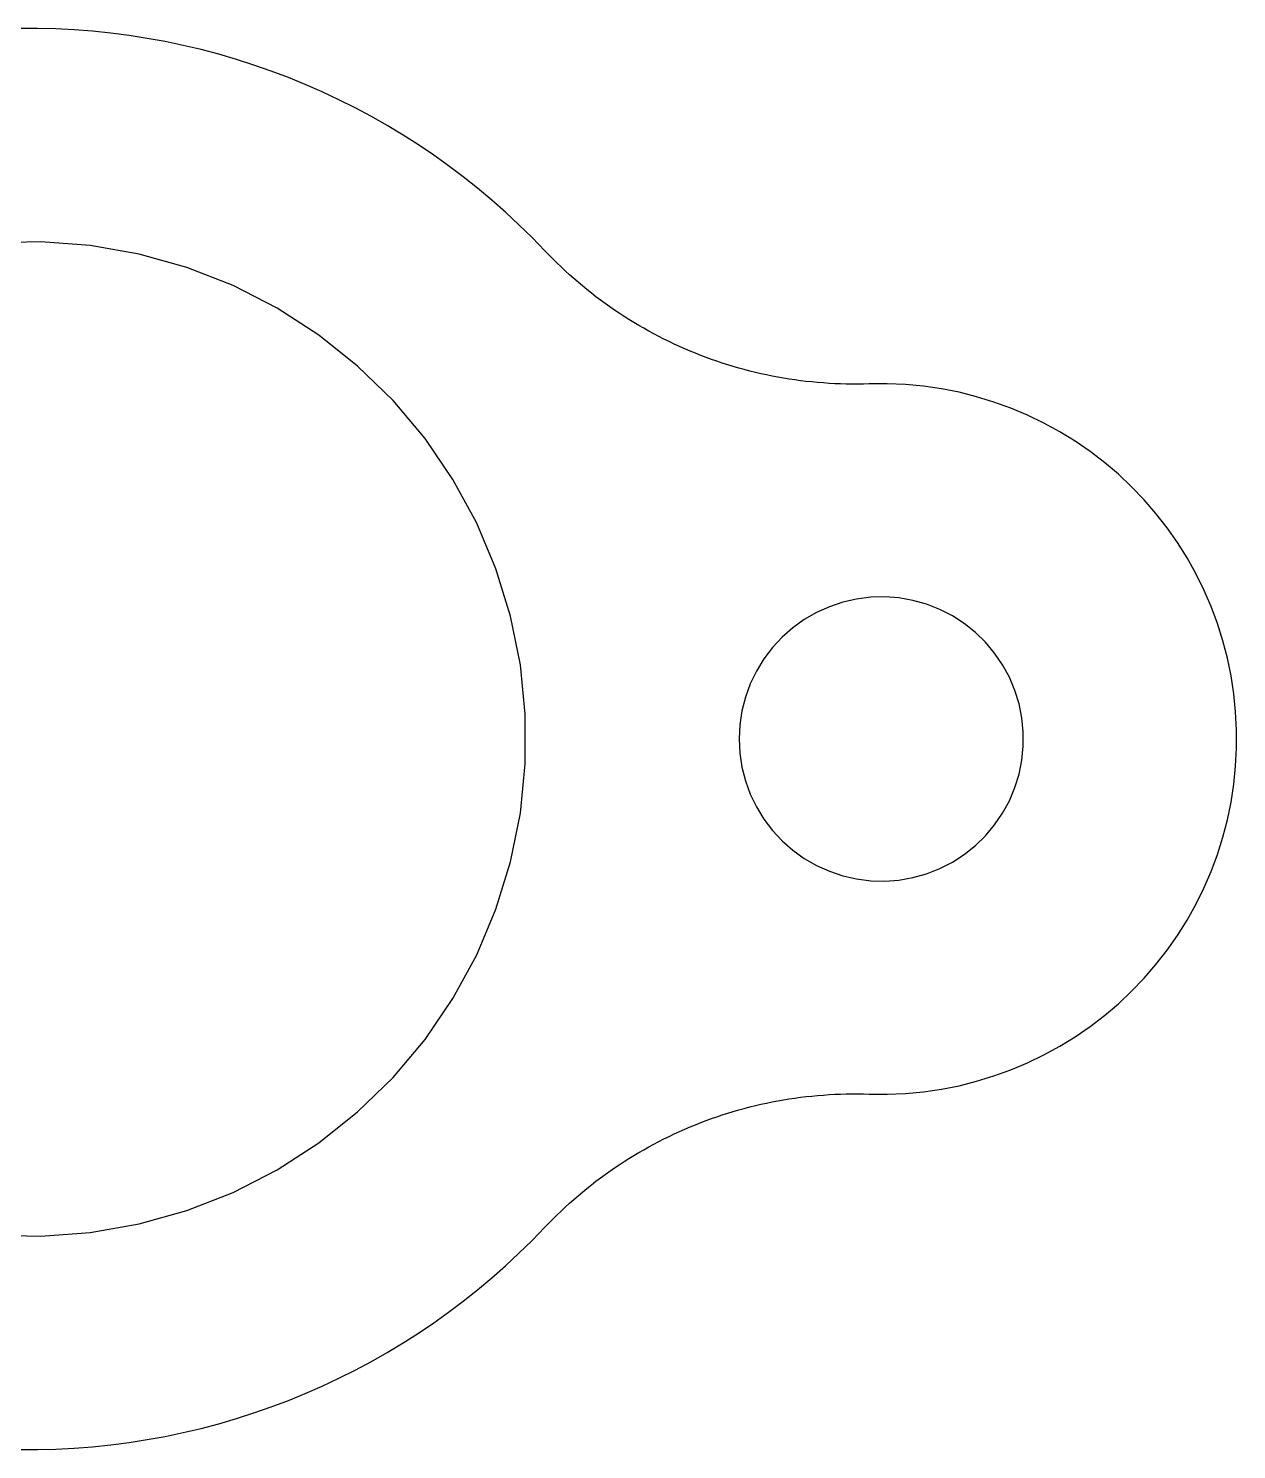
# Model space of a CAD drawing. Extents: x 0 to 2.5, y 0 to 1.88.
# Drawn here: x 0.75 to 1.5, y 1.003 to 1.885 of the extents above; entities that cross this region are included whole.
import ezdxf

# ---------------------------------------------------------------- set-up
doc = ezdxf.new("R2010")
doc.units = 0
doc.linetypes.add('HIDDEN', pattern=[9, 6, -3])
doc.layers.add('FRONT', color=7, linetype='CONTINUOUS')
doc.layers.add('FRONT_HID', color=7, linetype='HIDDEN')

msp = doc.modelspace()

# ---------------------------------------------------------------- linework, layer by layer
at = {"layer": 'FRONT'}
for p, q in [((0.755624, 1.884879), (0.744233, 1.884879)), ((0.76701, 1.884585), (0.755624, 1.884879)), ((0.778386, 1.883997), (0.76701, 1.884585)), ((0.789742, 1.883115), (0.778386, 1.883997)), ((0.801072, 1.881941), (0.789742, 1.883115)), ((0.812368, 1.880475), (0.801072, 1.881941)), ((0.823622, 1.878717), (0.812368, 1.880475)), ((0.834827, 1.87667), (0.823622, 1.878717)), ((0.845975, 1.874334), (0.834827, 1.87667)), ((0.85706, 1.871711), (0.845975, 1.874334)), ((0.868073, 1.868802), (0.85706, 1.871711)), ((0.879007, 1.86561), (0.868073, 1.868802)), ((0.889855, 1.862137), (0.879007, 1.86561)), ((0.90061, 1.858386), (0.889855, 1.862137)), ((0.911264, 1.854357), (0.90061, 1.858386)), ((0.921811, 1.850055), (0.911264, 1.854357)), ((0.932243, 1.845483), (0.921811, 1.850055)), ((0.942554, 1.840642), (0.932243, 1.845483)), ((0.952737, 1.835537), (0.942554, 1.840642)), ((0.962784, 1.83017), (0.952737, 1.835537)), ((0.972689, 1.824546), (0.962784, 1.83017)), ((0.982446, 1.818669), (0.972689, 1.824546)), ((0.992048, 1.812541), (0.982446, 1.818669)), ((1.001488, 1.806167), (0.992048, 1.812541)), ((1.010761, 1.799552), (1.001488, 1.806167)), ((1.01986, 1.7927), (1.010761, 1.799552)), ((1.028779, 1.785615), (1.01986, 1.7927)), ((1.037512, 1.778302), (1.028779, 1.785615)), ((1.046053, 1.770766), (1.037512, 1.778302)), ((1.054397, 1.763012), (1.046053, 1.770766)), ((1.062538, 1.755046), (1.054397, 1.763012)), ((0.757628, 1.752467), (0.72685, 1.751699)), ((0.788329, 1.750166), (0.757628, 1.752467)), ((0.818648, 1.74482), (0.788329, 1.750166)), ((1.070471, 1.746872), (1.062538, 1.755046)), ((0.848285, 1.736481), (0.818648, 1.74482)), ((1.072934, 1.744301), (1.070471, 1.746872)), ((1.075433, 1.741764), (1.072934, 1.744301)), ((1.077965, 1.739261), (1.075433, 1.741764)), ((1.08053, 1.736792), (1.077965, 1.739261)), ((0.876944, 1.725233), (0.848285, 1.736481)), ((1.083128, 1.734358), (1.08053, 1.736792)), ((1.085759, 1.731959), (1.083128, 1.734358)), ((1.088422, 1.729595), (1.085759, 1.731959)), ((1.091117, 1.727268), (1.088422, 1.729595)), ((0.90434, 1.711188), (0.876944, 1.725233)), ((1.093842, 1.724977), (1.091117, 1.727268)), ((1.096599, 1.722723), (1.093842, 1.724977)), ((1.099385, 1.720506), (1.096599, 1.722723)), ((1.102201, 1.718327), (1.099385, 1.720506)), ((1.105045, 1.716186), (1.102201, 1.718327)), ((1.107919, 1.714083), (1.105045, 1.716186)), ((1.11082, 1.71202), (1.107919, 1.714083)), ((1.113749, 1.709995), (1.11082, 1.71202)), ((0.930202, 1.694485), (0.90434, 1.711188)), ((1.116705, 1.70801), (1.113749, 1.709995)), ((1.119687, 1.706065), (1.116705, 1.70801)), ((1.122695, 1.70416), (1.119687, 1.706065)), ((1.125729, 1.702296), (1.122695, 1.70416)), ((0.954273, 1.675289), (0.930202, 1.694485)), ((1.128787, 1.700473), (1.125729, 1.702296)), ((1.13187, 1.698691), (1.128787, 1.700473)), ((1.134976, 1.696951), (1.13187, 1.698691)), ((1.138105, 1.695253), (1.134976, 1.696951)), ((1.141257, 1.693597), (1.138105, 1.695253)), ((1.144431, 1.691983), (1.141257, 1.693597)), ((1.147626, 1.690413), (1.144431, 1.691983)), ((1.150843, 1.688885), (1.147626, 1.690413)), ((1.154079, 1.687401), (1.150843, 1.688885)), ((1.157335, 1.685961), (1.154079, 1.687401)), ((1.16061, 1.684564), (1.157335, 1.685961)), ((1.163904, 1.683212), (1.16061, 1.684564)), ((1.167216, 1.681904), (1.163904, 1.683212)), ((1.170544, 1.680641), (1.167216, 1.681904)), ((1.17389, 1.679422), (1.170544, 1.680641)), ((1.177252, 1.678249), (1.17389, 1.679422)), ((1.180629, 1.677121), (1.177252, 1.678249)), ((1.184021, 1.676038), (1.180629, 1.677121)), ((0.976312, 1.653792), (0.954273, 1.675289)), ((1.187427, 1.675002), (1.184021, 1.676038)), ((1.190847, 1.674011), (1.187427, 1.675002)), ((1.19428, 1.673066), (1.190847, 1.674011)), ((1.197725, 1.672168), (1.19428, 1.673066)), ((1.201182, 1.671316), (1.197725, 1.672168)), ((1.20465, 1.67051), (1.201182, 1.671316)), ((1.208129, 1.669752), (1.20465, 1.67051)), ((1.211617, 1.66904), (1.208129, 1.669752)), ((1.215115, 1.668375), (1.211617, 1.66904)), ((1.218622, 1.667757), (1.215115, 1.668375)), ((1.222136, 1.667187), (1.218622, 1.667757)), ((1.225658, 1.666663), (1.222136, 1.667187)), ((1.229187, 1.666188), (1.225658, 1.666663)), ((1.232721, 1.665759), (1.229187, 1.666188)), ((1.236261, 1.665378), (1.232721, 1.665759)), ((1.239806, 1.665045), (1.236261, 1.665378)), ((1.243355, 1.66476), (1.239806, 1.665045)), ((1.246908, 1.664522), (1.243355, 1.66476)), ((1.250463, 1.664333), (1.246908, 1.664522)), ((1.254021, 1.664191), (1.250463, 1.664333)), ((1.25758, 1.664097), (1.254021, 1.664191)), ((1.26114, 1.66405), (1.25758, 1.664097)), ((1.264701, 1.664052), (1.26114, 1.66405)), ((1.268261, 1.664102), (1.264701, 1.664052)), ((1.27182, 1.664199), (1.268261, 1.664102)), ((1.283057, 1.664296), (1.27182, 1.664199)), ((1.294285, 1.66382), (1.283057, 1.664296)), ((1.305473, 1.662774), (1.294285, 1.66382)), ((1.316594, 1.661159), (1.305473, 1.662774)), ((1.327618, 1.658979), (1.316594, 1.661159)), ((1.338517, 1.656241), (1.327618, 1.658979)), ((0.996102, 1.630208), (0.976312, 1.653792)), ((1.349263, 1.652952), (1.338517, 1.656241)), ((1.359826, 1.649119), (1.349263, 1.652952)), ((1.370181, 1.644754), (1.359826, 1.649119)), ((1.380301, 1.639867), (1.370181, 1.644754)), ((1.390158, 1.634471), (1.380301, 1.639867)), ((1.399727, 1.62858), (1.390158, 1.634471)), ((1.013445, 1.60477), (0.996102, 1.630208)), ((1.408985, 1.622209), (1.399727, 1.62858)), ((1.417905, 1.615375), (1.408985, 1.622209)), ((1.426466, 1.608095), (1.417905, 1.615375)), ((1.434646, 1.60039), (1.426466, 1.608095)), ((1.028169, 1.577733), (1.013445, 1.60477)), ((1.442422, 1.592277), (1.434646, 1.60039)), ((1.449775, 1.583779), (1.442422, 1.592277)), ((1.456686, 1.574918), (1.449775, 1.583779)), ((1.040128, 1.549363), (1.028169, 1.577733)), ((1.463136, 1.565716), (1.456686, 1.574918)), ((1.469109, 1.556197), (1.463136, 1.565716)), ((1.47459, 1.546387), (1.469109, 1.556197)), ((1.049202, 1.519944), (1.040128, 1.549363)), ((1.479564, 1.53631), (1.47459, 1.546387)), ((1.484019, 1.525993), (1.479564, 1.53631)), ((1.255443, 1.528676), (1.247104, 1.525875)), ((1.264018, 1.530634), (1.255443, 1.528676)), ((1.272746, 1.531728), (1.264018, 1.530634)), ((1.28154, 1.531947), (1.272746, 1.531728)), ((1.290312, 1.53129), (1.28154, 1.531947)), ((1.298974, 1.529762), (1.290312, 1.53129)), ((1.307442, 1.52738), (1.298974, 1.529762)), ((1.31563, 1.524166), (1.307442, 1.52738)), ((1.055303, 1.489767), (1.049202, 1.519944)), ((1.231468, 1.517859), (1.224326, 1.512724)), ((1.239086, 1.522257), (1.231468, 1.517859)), ((1.247104, 1.525875), (1.239086, 1.522257)), ((1.323458, 1.520153), (1.31563, 1.524166)), ((1.330847, 1.515381), (1.323458, 1.520153)), ((1.487942, 1.515463), (1.484019, 1.525993)), ((1.224326, 1.512724), (1.217731, 1.506904)), ((1.337724, 1.509896), (1.330847, 1.515381)), ((1.344021, 1.503754), (1.337724, 1.509896)), ((1.491324, 1.504746), (1.487942, 1.515463)), ((1.211748, 1.500456), (1.206437, 1.493444)), ((1.217731, 1.506904), (1.211748, 1.500456)), ((1.349675, 1.497016), (1.344021, 1.503754)), ((1.494156, 1.493871), (1.491324, 1.504746)), ((1.206437, 1.493444), (1.20185, 1.485938)), ((1.354631, 1.489748), (1.349675, 1.497016)), ((1.496431, 1.482867), (1.494156, 1.493871)), ((1.058368, 1.459133), (1.055303, 1.489767)), ((1.20185, 1.485938), (1.198033, 1.478013)), ((1.358837, 1.482023), (1.354631, 1.489748)), ((1.498141, 1.47176), (1.496431, 1.482867)), ((1.198033, 1.478013), (1.195025, 1.469747)), ((1.362254, 1.473917), (1.358837, 1.482023)), ((1.364847, 1.465512), (1.362254, 1.473917)), ((1.195025, 1.469747), (1.192854, 1.461222)), ((1.36659, 1.45689), (1.364847, 1.465512)), ((1.499285, 1.460581), (1.498141, 1.47176)), ((1.058368, 1.428345), (1.058368, 1.459133)), ((1.192854, 1.461222), (1.191543, 1.452524)), ((1.367466, 1.448137), (1.36659, 1.45689)), ((1.499857, 1.449358), (1.499285, 1.460581)), ((1.191543, 1.452524), (1.191105, 1.443739)), ((1.367466, 1.439341), (1.367466, 1.448137)), ((1.499857, 1.43812), (1.499857, 1.449358)), ((1.191105, 1.443739), (1.191543, 1.434954)), ((1.36659, 1.430588), (1.367466, 1.439341)), ((1.499285, 1.426897), (1.499857, 1.43812)), ((1.191543, 1.434954), (1.192854, 1.426256)), ((1.364847, 1.421966), (1.36659, 1.430588)), ((1.055303, 1.397711), (1.058368, 1.428345)), ((1.192854, 1.426256), (1.195025, 1.417731)), ((1.362254, 1.413561), (1.364847, 1.421966)), ((1.498141, 1.415718), (1.499285, 1.426897)), ((1.195025, 1.417731), (1.198033, 1.409465)), ((1.358837, 1.405455), (1.362254, 1.413561)), ((1.496431, 1.404612), (1.498141, 1.415718)), ((1.198033, 1.409465), (1.20185, 1.40154)), ((1.354631, 1.39773), (1.358837, 1.405455)), ((1.494156, 1.393607), (1.496431, 1.404612)), ((1.049202, 1.367535), (1.055303, 1.397711)), ((1.20185, 1.40154), (1.206437, 1.394034)), ((1.206437, 1.394034), (1.211748, 1.387022)), ((1.349675, 1.390462), (1.354631, 1.39773)), ((1.211748, 1.387022), (1.217731, 1.380574)), ((1.344021, 1.383724), (1.349675, 1.390462)), ((1.491324, 1.382732), (1.494156, 1.393607)), ((1.217731, 1.380574), (1.224326, 1.374754)), ((1.330847, 1.372097), (1.337724, 1.377582)), ((1.337724, 1.377582), (1.344021, 1.383724)), ((1.487942, 1.372015), (1.491324, 1.382732)), ((1.040128, 1.338115), (1.049202, 1.367535)), ((1.224326, 1.374754), (1.231468, 1.369619)), ((1.231468, 1.369619), (1.239086, 1.365221)), ((1.323458, 1.367325), (1.330847, 1.372097)), ((1.484019, 1.361485), (1.487942, 1.372015)), ((1.239086, 1.365221), (1.247104, 1.361603)), ((1.247104, 1.361603), (1.255443, 1.358802)), ((1.255443, 1.358802), (1.264018, 1.356844)), ((1.298974, 1.357716), (1.307442, 1.360098)), ((1.307442, 1.360098), (1.31563, 1.363312)), ((1.31563, 1.363312), (1.323458, 1.367325)), ((1.479564, 1.351168), (1.484019, 1.361485)), ((1.264018, 1.356844), (1.272746, 1.35575)), ((1.272746, 1.35575), (1.28154, 1.355531)), ((1.28154, 1.355531), (1.290312, 1.356188)), ((1.290312, 1.356188), (1.298974, 1.357716)), ((1.47459, 1.341091), (1.479564, 1.351168)), ((1.469109, 1.331281), (1.47459, 1.341091)), ((1.028169, 1.309746), (1.040128, 1.338115)), ((1.463136, 1.321762), (1.469109, 1.331281)), ((1.456686, 1.31256), (1.463136, 1.321762)), ((1.013445, 1.282708), (1.028169, 1.309746)), ((1.449775, 1.303699), (1.456686, 1.31256)), ((1.442422, 1.295201), (1.449775, 1.303699)), ((1.434646, 1.287089), (1.442422, 1.295201)), ((0.996102, 1.25727), (1.013445, 1.282708)), ((1.417905, 1.272103), (1.426466, 1.279383)), ((1.426466, 1.279383), (1.434646, 1.287089)), ((1.408985, 1.265269), (1.417905, 1.272103)), ((1.399727, 1.258898), (1.408985, 1.265269)), ((0.976312, 1.233686), (0.996102, 1.25727)), ((1.380301, 1.247611), (1.390158, 1.253007)), ((1.390158, 1.253007), (1.399727, 1.258898)), ((1.370181, 1.242724), (1.380301, 1.247611)), ((1.349263, 1.234526), (1.359826, 1.238359)), ((1.359826, 1.238359), (1.370181, 1.242724)), ((0.954273, 1.212189), (0.976312, 1.233686)), ((1.316594, 1.226319), (1.327618, 1.228499)), ((1.327618, 1.228499), (1.338517, 1.231237)), ((1.338517, 1.231237), (1.349263, 1.234526)), ((1.20465, 1.216968), (1.208129, 1.217726)), ((1.208129, 1.217726), (1.211617, 1.218438)), ((1.211617, 1.218438), (1.215115, 1.219103)), ((1.215115, 1.219103), (1.218622, 1.219721)), ((1.218622, 1.219721), (1.222136, 1.220291)), ((1.222136, 1.220291), (1.225658, 1.220815)), ((1.225658, 1.220815), (1.229187, 1.221291)), ((1.229187, 1.221291), (1.232721, 1.221719)), ((1.232721, 1.221719), (1.236261, 1.2221)), ((1.236261, 1.2221), (1.239806, 1.222433)), ((1.239806, 1.222433), (1.243355, 1.222718)), ((1.243355, 1.222718), (1.246908, 1.222956)), ((1.246908, 1.222956), (1.250463, 1.223145)), ((1.250463, 1.223145), (1.254021, 1.223287)), ((1.254021, 1.223287), (1.25758, 1.223381)), ((1.25758, 1.223381), (1.26114, 1.223428)), ((1.26114, 1.223428), (1.264701, 1.223426)), ((1.264701, 1.223426), (1.268261, 1.223376)), ((1.268261, 1.223376), (1.27182, 1.223279)), ((1.27182, 1.223279), (1.283057, 1.223182)), ((1.283057, 1.223182), (1.294285, 1.223658)), ((1.294285, 1.223658), (1.305473, 1.224704)), ((1.305473, 1.224704), (1.316594, 1.226319)), ((0.930202, 1.192993), (0.954273, 1.212189)), ((1.17389, 1.208056), (1.177252, 1.209229)), ((1.177252, 1.209229), (1.180629, 1.210357)), ((1.180629, 1.210357), (1.184021, 1.21144)), ((1.184021, 1.21144), (1.187427, 1.212476)), ((1.187427, 1.212476), (1.190847, 1.213467)), ((1.190847, 1.213467), (1.19428, 1.214412)), ((1.19428, 1.214412), (1.197725, 1.21531)), ((1.197725, 1.21531), (1.201182, 1.216162)), ((1.201182, 1.216162), (1.20465, 1.216968)), ((1.150843, 1.198593), (1.154079, 1.200077)), ((1.154079, 1.200077), (1.157335, 1.201517)), ((1.157335, 1.201517), (1.16061, 1.202914)), ((1.16061, 1.202914), (1.163904, 1.204266)), ((1.163904, 1.204266), (1.167216, 1.205574)), ((1.167216, 1.205574), (1.170544, 1.206838)), ((1.170544, 1.206838), (1.17389, 1.208056)), ((0.90434, 1.17629), (0.930202, 1.192993)), ((1.134976, 1.190527), (1.138105, 1.192225)), ((1.138105, 1.192225), (1.141257, 1.193881)), ((1.141257, 1.193881), (1.144431, 1.195495)), ((1.144431, 1.195495), (1.147626, 1.197065)), ((1.147626, 1.197065), (1.150843, 1.198593)), ((1.119687, 1.181413), (1.122695, 1.183318)), ((1.122695, 1.183318), (1.125729, 1.185182)), ((1.125729, 1.185182), (1.128787, 1.187005)), ((1.128787, 1.187005), (1.13187, 1.188787)), ((1.13187, 1.188787), (1.134976, 1.190527)), ((0.876944, 1.162245), (0.90434, 1.17629)), ((1.107919, 1.173395), (1.11082, 1.175458)), ((1.11082, 1.175458), (1.113749, 1.177483)), ((1.113749, 1.177483), (1.116705, 1.179468)), ((1.116705, 1.179468), (1.119687, 1.181413)), ((1.093842, 1.162501), (1.096599, 1.164755)), ((1.096599, 1.164755), (1.099385, 1.166972)), ((1.099385, 1.166972), (1.102201, 1.169151)), ((1.102201, 1.169151), (1.105045, 1.171292)), ((1.105045, 1.171292), (1.107919, 1.173395)), ((0.848285, 1.150997), (0.876944, 1.162245)), ((1.085759, 1.155519), (1.088422, 1.157883)), ((1.088422, 1.157883), (1.091117, 1.16021)), ((1.091117, 1.16021), (1.093842, 1.162501)), ((0.818648, 1.142658), (0.848285, 1.150997)), ((1.075433, 1.145714), (1.077965, 1.148217)), ((1.077965, 1.148217), (1.08053, 1.150686)), ((1.08053, 1.150686), (1.083128, 1.15312)), ((1.083128, 1.15312), (1.085759, 1.155519)), ((0.788329, 1.137312), (0.818648, 1.142658)), ((1.062538, 1.132432), (1.070471, 1.140607)), ((1.070471, 1.140607), (1.072934, 1.143177)), ((1.072934, 1.143177), (1.075433, 1.145714)), ((0.72685, 1.135779), (0.757628, 1.135011)), ((0.757628, 1.135011), (0.788329, 1.137312)), ((1.054397, 1.124466), (1.062538, 1.132432)), ((1.046053, 1.116712), (1.054397, 1.124466)), ((1.037512, 1.109176), (1.046053, 1.116712)), ((1.028779, 1.101863), (1.037512, 1.109176)), ((1.010761, 1.087926), (1.01986, 1.094778)), ((1.01986, 1.094778), (1.028779, 1.101863)), ((1.001488, 1.081311), (1.010761, 1.087926)), ((0.992048, 1.074937), (1.001488, 1.081311)), ((0.972689, 1.062932), (0.982446, 1.068809)), ((0.982446, 1.068809), (0.992048, 1.074937)), ((0.962784, 1.057308), (0.972689, 1.062932)), ((0.942554, 1.046836), (0.952737, 1.051941)), ((0.952737, 1.051941), (0.962784, 1.057308)), ((0.921811, 1.037423), (0.932243, 1.041995)), ((0.932243, 1.041995), (0.942554, 1.046836)), ((0.90061, 1.029092), (0.911264, 1.033121)), ((0.911264, 1.033121), (0.921811, 1.037423)), ((0.879007, 1.021868), (0.889855, 1.025341)), ((0.889855, 1.025341), (0.90061, 1.029092)), ((0.845975, 1.013144), (0.85706, 1.015768)), ((0.85706, 1.015768), (0.868073, 1.018676)), ((0.868073, 1.018676), (0.879007, 1.021868)), ((0.801072, 1.005537), (0.812368, 1.007003)), ((0.812368, 1.007003), (0.823622, 1.008761)), ((0.823622, 1.008761), (0.834827, 1.010808)), ((0.834827, 1.010808), (0.845975, 1.013144)), ((0.744233, 1.002599), (0.755624, 1.002599)), ((0.755624, 1.002599), (0.76701, 1.002893)), ((0.76701, 1.002893), (0.778386, 1.003481)), ((0.778386, 1.003481), (0.789742, 1.004363)), ((0.789742, 1.004363), (0.801072, 1.005537))]:
    msp.add_line(p, q, dxfattribs=at)
at = {"layer": 'FRONT_HID', "linetype": 'HIDDEN'}
for p, q in [((0.755624, 1.884879), (0.744233, 1.884879)), ((0.76701, 1.884585), (0.755624, 1.884879)), ((0.778386, 1.883997), (0.76701, 1.884585)), ((0.789742, 1.883115), (0.778386, 1.883997)), ((0.801072, 1.881941), (0.789742, 1.883115)), ((0.812368, 1.880475), (0.801072, 1.881941)), ((0.823622, 1.878717), (0.812368, 1.880475)), ((0.834827, 1.87667), (0.823622, 1.878717)), ((0.845975, 1.874334), (0.834827, 1.87667)), ((0.85706, 1.871711), (0.845975, 1.874334)), ((0.868073, 1.868802), (0.85706, 1.871711)), ((0.879007, 1.86561), (0.868073, 1.868802)), ((0.889855, 1.862137), (0.879007, 1.86561)), ((0.90061, 1.858386), (0.889855, 1.862137)), ((0.911264, 1.854357), (0.90061, 1.858386)), ((0.921811, 1.850055), (0.911264, 1.854357)), ((0.932243, 1.845483), (0.921811, 1.850055)), ((0.942554, 1.840642), (0.932243, 1.845483)), ((0.952737, 1.835537), (0.942554, 1.840642)), ((0.962784, 1.83017), (0.952737, 1.835537)), ((0.972689, 1.824546), (0.962784, 1.83017)), ((0.982446, 1.818669), (0.972689, 1.824546)), ((0.992048, 1.812541), (0.982446, 1.818669)), ((1.001488, 1.806167), (0.992048, 1.812541)), ((1.010761, 1.799552), (1.001488, 1.806167)), ((1.01986, 1.7927), (1.010761, 1.799552)), ((1.028779, 1.785615), (1.01986, 1.7927)), ((1.037512, 1.778302), (1.028779, 1.785615)), ((1.046053, 1.770766), (1.037512, 1.778302)), ((1.054397, 1.763012), (1.046053, 1.770766)), ((1.062538, 1.755046), (1.054397, 1.763012)), ((0.757628, 1.752467), (0.72685, 1.751699)), ((0.788329, 1.750166), (0.757628, 1.752467)), ((0.818648, 1.74482), (0.788329, 1.750166)), ((1.070471, 1.746872), (1.062538, 1.755046)), ((0.848285, 1.736481), (0.818648, 1.74482)), ((1.072934, 1.744301), (1.070471, 1.746872)), ((1.075433, 1.741764), (1.072934, 1.744301)), ((1.077965, 1.739261), (1.075433, 1.741764)), ((1.08053, 1.736792), (1.077965, 1.739261)), ((0.876944, 1.725233), (0.848285, 1.736481)), ((1.083128, 1.734358), (1.08053, 1.736792)), ((1.085759, 1.731959), (1.083128, 1.734358)), ((1.088422, 1.729595), (1.085759, 1.731959)), ((1.091117, 1.727268), (1.088422, 1.729595)), ((0.90434, 1.711188), (0.876944, 1.725233)), ((1.093842, 1.724977), (1.091117, 1.727268)), ((1.096599, 1.722723), (1.093842, 1.724977)), ((1.099385, 1.720506), (1.096599, 1.722723)), ((1.102201, 1.718327), (1.099385, 1.720506)), ((1.105045, 1.716186), (1.102201, 1.718327)), ((1.107919, 1.714083), (1.105045, 1.716186)), ((1.11082, 1.71202), (1.107919, 1.714083)), ((1.113749, 1.709995), (1.11082, 1.71202)), ((0.930202, 1.694485), (0.90434, 1.711188)), ((1.116705, 1.70801), (1.113749, 1.709995)), ((1.119687, 1.706065), (1.116705, 1.70801)), ((1.122695, 1.70416), (1.119687, 1.706065)), ((1.125729, 1.702296), (1.122695, 1.70416)), ((0.954273, 1.675289), (0.930202, 1.694485)), ((1.128787, 1.700473), (1.125729, 1.702296)), ((1.13187, 1.698691), (1.128787, 1.700473)), ((1.134976, 1.696951), (1.13187, 1.698691)), ((1.138105, 1.695253), (1.134976, 1.696951)), ((1.141257, 1.693597), (1.138105, 1.695253)), ((1.144431, 1.691983), (1.141257, 1.693597)), ((1.147626, 1.690413), (1.144431, 1.691983)), ((1.150843, 1.688885), (1.147626, 1.690413)), ((1.154079, 1.687401), (1.150843, 1.688885)), ((1.157335, 1.685961), (1.154079, 1.687401)), ((1.16061, 1.684564), (1.157335, 1.685961)), ((1.163904, 1.683212), (1.16061, 1.684564)), ((1.167216, 1.681904), (1.163904, 1.683212)), ((1.170544, 1.680641), (1.167216, 1.681904)), ((1.17389, 1.679422), (1.170544, 1.680641)), ((1.177252, 1.678249), (1.17389, 1.679422)), ((1.180629, 1.677121), (1.177252, 1.678249)), ((1.184021, 1.676038), (1.180629, 1.677121)), ((0.976312, 1.653792), (0.954273, 1.675289)), ((1.187427, 1.675002), (1.184021, 1.676038)), ((1.190847, 1.674011), (1.187427, 1.675002)), ((1.19428, 1.673066), (1.190847, 1.674011)), ((1.197725, 1.672168), (1.19428, 1.673066)), ((1.201182, 1.671316), (1.197725, 1.672168)), ((1.20465, 1.67051), (1.201182, 1.671316)), ((1.208129, 1.669752), (1.20465, 1.67051)), ((1.211617, 1.66904), (1.208129, 1.669752)), ((1.215115, 1.668375), (1.211617, 1.66904)), ((1.218622, 1.667757), (1.215115, 1.668375)), ((1.222136, 1.667187), (1.218622, 1.667757)), ((1.225658, 1.666663), (1.222136, 1.667187)), ((1.229187, 1.666188), (1.225658, 1.666663)), ((1.232721, 1.665759), (1.229187, 1.666188)), ((1.236261, 1.665378), (1.232721, 1.665759)), ((1.239806, 1.665045), (1.236261, 1.665378)), ((1.243355, 1.66476), (1.239806, 1.665045)), ((1.246908, 1.664522), (1.243355, 1.66476)), ((1.250463, 1.664333), (1.246908, 1.664522)), ((1.254021, 1.664191), (1.250463, 1.664333)), ((1.25758, 1.664097), (1.254021, 1.664191)), ((1.26114, 1.66405), (1.25758, 1.664097)), ((1.264701, 1.664052), (1.26114, 1.66405)), ((1.268261, 1.664102), (1.264701, 1.664052)), ((1.27182, 1.664199), (1.268261, 1.664102)), ((1.283057, 1.664296), (1.27182, 1.664199)), ((1.294285, 1.66382), (1.283057, 1.664296)), ((1.305473, 1.662774), (1.294285, 1.66382)), ((1.316594, 1.661159), (1.305473, 1.662774)), ((1.327618, 1.658979), (1.316594, 1.661159)), ((1.338517, 1.656241), (1.327618, 1.658979)), ((0.996102, 1.630208), (0.976312, 1.653792)), ((1.349263, 1.652952), (1.338517, 1.656241)), ((1.359826, 1.649119), (1.349263, 1.652952)), ((1.370181, 1.644754), (1.359826, 1.649119)), ((1.380301, 1.639867), (1.370181, 1.644754)), ((1.390158, 1.634471), (1.380301, 1.639867)), ((1.399727, 1.62858), (1.390158, 1.634471)), ((1.013445, 1.60477), (0.996102, 1.630208)), ((1.408985, 1.622209), (1.399727, 1.62858)), ((1.417905, 1.615375), (1.408985, 1.622209)), ((1.426466, 1.608095), (1.417905, 1.615375)), ((1.434646, 1.60039), (1.426466, 1.608095)), ((1.028169, 1.577733), (1.013445, 1.60477)), ((1.442422, 1.592277), (1.434646, 1.60039)), ((1.449775, 1.583779), (1.442422, 1.592277)), ((1.456686, 1.574918), (1.449775, 1.583779)), ((1.040128, 1.549363), (1.028169, 1.577733)), ((1.463136, 1.565716), (1.456686, 1.574918)), ((1.469109, 1.556197), (1.463136, 1.565716)), ((1.47459, 1.546387), (1.469109, 1.556197)), ((1.049202, 1.519944), (1.040128, 1.549363)), ((1.479564, 1.53631), (1.47459, 1.546387)), ((1.484019, 1.525993), (1.479564, 1.53631)), ((1.255443, 1.528676), (1.247104, 1.525875)), ((1.264018, 1.530634), (1.255443, 1.528676)), ((1.272746, 1.531728), (1.264018, 1.530634)), ((1.28154, 1.531947), (1.272746, 1.531728)), ((1.290312, 1.53129), (1.28154, 1.531947)), ((1.298974, 1.529762), (1.290312, 1.53129)), ((1.307442, 1.52738), (1.298974, 1.529762)), ((1.31563, 1.524166), (1.307442, 1.52738)), ((1.055303, 1.489767), (1.049202, 1.519944)), ((1.231468, 1.517859), (1.224326, 1.512724)), ((1.239086, 1.522257), (1.231468, 1.517859)), ((1.247104, 1.525875), (1.239086, 1.522257)), ((1.323458, 1.520153), (1.31563, 1.524166)), ((1.330847, 1.515381), (1.323458, 1.520153)), ((1.487942, 1.515463), (1.484019, 1.525993)), ((1.224326, 1.512724), (1.217731, 1.506904)), ((1.337724, 1.509896), (1.330847, 1.515381)), ((1.344021, 1.503754), (1.337724, 1.509896)), ((1.491324, 1.504746), (1.487942, 1.515463)), ((1.211748, 1.500456), (1.206437, 1.493444)), ((1.217731, 1.506904), (1.211748, 1.500456)), ((1.349675, 1.497016), (1.344021, 1.503754)), ((1.494156, 1.493871), (1.491324, 1.504746)), ((1.206437, 1.493444), (1.20185, 1.485938)), ((1.354631, 1.489748), (1.349675, 1.497016)), ((1.496431, 1.482867), (1.494156, 1.493871)), ((1.058368, 1.459133), (1.055303, 1.489767)), ((1.20185, 1.485938), (1.198033, 1.478013)), ((1.358837, 1.482023), (1.354631, 1.489748)), ((1.498141, 1.47176), (1.496431, 1.482867)), ((1.198033, 1.478013), (1.195025, 1.469747)), ((1.362254, 1.473917), (1.358837, 1.482023)), ((1.364847, 1.465512), (1.362254, 1.473917)), ((1.195025, 1.469747), (1.192854, 1.461222)), ((1.36659, 1.45689), (1.364847, 1.465512)), ((1.499285, 1.460581), (1.498141, 1.47176)), ((1.058368, 1.428345), (1.058368, 1.459133)), ((1.192854, 1.461222), (1.191543, 1.452524)), ((1.367466, 1.448137), (1.36659, 1.45689)), ((1.499857, 1.449358), (1.499285, 1.460581)), ((1.191543, 1.452524), (1.191105, 1.443739)), ((1.367466, 1.439341), (1.367466, 1.448137)), ((1.499857, 1.43812), (1.499857, 1.449358)), ((1.191105, 1.443739), (1.191543, 1.434954)), ((1.36659, 1.430588), (1.367466, 1.439341)), ((1.499285, 1.426897), (1.499857, 1.43812)), ((1.191543, 1.434954), (1.192854, 1.426256)), ((1.364847, 1.421966), (1.36659, 1.430588)), ((1.055303, 1.397711), (1.058368, 1.428345)), ((1.192854, 1.426256), (1.195025, 1.417731)), ((1.362254, 1.413561), (1.364847, 1.421966)), ((1.498141, 1.415718), (1.499285, 1.426897)), ((1.195025, 1.417731), (1.198033, 1.409465)), ((1.358837, 1.405455), (1.362254, 1.413561)), ((1.496431, 1.404612), (1.498141, 1.415718)), ((1.198033, 1.409465), (1.20185, 1.40154)), ((1.354631, 1.39773), (1.358837, 1.405455)), ((1.494156, 1.393607), (1.496431, 1.404612)), ((1.049202, 1.367535), (1.055303, 1.397711)), ((1.20185, 1.40154), (1.206437, 1.394034)), ((1.206437, 1.394034), (1.211748, 1.387022)), ((1.349675, 1.390462), (1.354631, 1.39773)), ((1.211748, 1.387022), (1.217731, 1.380574)), ((1.344021, 1.383724), (1.349675, 1.390462)), ((1.491324, 1.382732), (1.494156, 1.393607)), ((1.217731, 1.380574), (1.224326, 1.374754)), ((1.330847, 1.372097), (1.337724, 1.377582)), ((1.337724, 1.377582), (1.344021, 1.383724)), ((1.487942, 1.372015), (1.491324, 1.382732)), ((1.040128, 1.338115), (1.049202, 1.367535)), ((1.224326, 1.374754), (1.231468, 1.369619)), ((1.231468, 1.369619), (1.239086, 1.365221)), ((1.323458, 1.367325), (1.330847, 1.372097)), ((1.484019, 1.361485), (1.487942, 1.372015)), ((1.239086, 1.365221), (1.247104, 1.361603)), ((1.247104, 1.361603), (1.255443, 1.358802)), ((1.255443, 1.358802), (1.264018, 1.356844)), ((1.298974, 1.357716), (1.307442, 1.360098)), ((1.307442, 1.360098), (1.31563, 1.363312)), ((1.31563, 1.363312), (1.323458, 1.367325)), ((1.479564, 1.351168), (1.484019, 1.361485)), ((1.264018, 1.356844), (1.272746, 1.35575)), ((1.272746, 1.35575), (1.28154, 1.355531)), ((1.28154, 1.355531), (1.290312, 1.356188)), ((1.290312, 1.356188), (1.298974, 1.357716)), ((1.47459, 1.341091), (1.479564, 1.351168)), ((1.469109, 1.331281), (1.47459, 1.341091)), ((1.028169, 1.309746), (1.040128, 1.338115)), ((1.463136, 1.321762), (1.469109, 1.331281)), ((1.456686, 1.31256), (1.463136, 1.321762)), ((1.013445, 1.282708), (1.028169, 1.309746)), ((1.449775, 1.303699), (1.456686, 1.31256)), ((1.442422, 1.295201), (1.449775, 1.303699)), ((1.434646, 1.287089), (1.442422, 1.295201)), ((0.996102, 1.25727), (1.013445, 1.282708)), ((1.417905, 1.272103), (1.426466, 1.279383)), ((1.426466, 1.279383), (1.434646, 1.287089)), ((1.408985, 1.265269), (1.417905, 1.272103)), ((1.399727, 1.258898), (1.408985, 1.265269)), ((0.976312, 1.233686), (0.996102, 1.25727)), ((1.380301, 1.247611), (1.390158, 1.253007)), ((1.390158, 1.253007), (1.399727, 1.258898)), ((1.370181, 1.242724), (1.380301, 1.247611)), ((1.349263, 1.234526), (1.359826, 1.238359)), ((1.359826, 1.238359), (1.370181, 1.242724)), ((0.954273, 1.212189), (0.976312, 1.233686)), ((1.316594, 1.226319), (1.327618, 1.228499)), ((1.327618, 1.228499), (1.338517, 1.231237)), ((1.338517, 1.231237), (1.349263, 1.234526)), ((1.20465, 1.216968), (1.208129, 1.217726)), ((1.208129, 1.217726), (1.211617, 1.218438)), ((1.211617, 1.218438), (1.215115, 1.219103)), ((1.215115, 1.219103), (1.218622, 1.219721)), ((1.218622, 1.219721), (1.222136, 1.220291)), ((1.222136, 1.220291), (1.225658, 1.220815)), ((1.225658, 1.220815), (1.229187, 1.221291)), ((1.229187, 1.221291), (1.232721, 1.221719)), ((1.232721, 1.221719), (1.236261, 1.2221)), ((1.236261, 1.2221), (1.239806, 1.222433)), ((1.239806, 1.222433), (1.243355, 1.222718)), ((1.243355, 1.222718), (1.246908, 1.222956)), ((1.246908, 1.222956), (1.250463, 1.223145)), ((1.250463, 1.223145), (1.254021, 1.223287)), ((1.254021, 1.223287), (1.25758, 1.223381)), ((1.25758, 1.223381), (1.26114, 1.223428)), ((1.26114, 1.223428), (1.264701, 1.223426)), ((1.264701, 1.223426), (1.268261, 1.223376)), ((1.268261, 1.223376), (1.27182, 1.223279)), ((1.27182, 1.223279), (1.283057, 1.223182)), ((1.283057, 1.223182), (1.294285, 1.223658)), ((1.294285, 1.223658), (1.305473, 1.224704)), ((1.305473, 1.224704), (1.316594, 1.226319)), ((0.930202, 1.192993), (0.954273, 1.212189)), ((1.17389, 1.208056), (1.177252, 1.209229)), ((1.177252, 1.209229), (1.180629, 1.210357)), ((1.180629, 1.210357), (1.184021, 1.21144)), ((1.184021, 1.21144), (1.187427, 1.212476)), ((1.187427, 1.212476), (1.190847, 1.213467)), ((1.190847, 1.213467), (1.19428, 1.214412)), ((1.19428, 1.214412), (1.197725, 1.21531)), ((1.197725, 1.21531), (1.201182, 1.216162)), ((1.201182, 1.216162), (1.20465, 1.216968)), ((1.150843, 1.198593), (1.154079, 1.200077)), ((1.154079, 1.200077), (1.157335, 1.201517)), ((1.157335, 1.201517), (1.16061, 1.202914)), ((1.16061, 1.202914), (1.163904, 1.204266)), ((1.163904, 1.204266), (1.167216, 1.205574)), ((1.167216, 1.205574), (1.170544, 1.206838)), ((1.170544, 1.206838), (1.17389, 1.208056)), ((0.90434, 1.17629), (0.930202, 1.192993)), ((1.134976, 1.190527), (1.138105, 1.192225)), ((1.138105, 1.192225), (1.141257, 1.193881)), ((1.141257, 1.193881), (1.144431, 1.195495)), ((1.144431, 1.195495), (1.147626, 1.197065)), ((1.147626, 1.197065), (1.150843, 1.198593)), ((1.119687, 1.181413), (1.122695, 1.183318)), ((1.122695, 1.183318), (1.125729, 1.185182)), ((1.125729, 1.185182), (1.128787, 1.187005)), ((1.128787, 1.187005), (1.13187, 1.188787)), ((1.13187, 1.188787), (1.134976, 1.190527)), ((0.876944, 1.162245), (0.90434, 1.17629)), ((1.107919, 1.173395), (1.11082, 1.175458)), ((1.11082, 1.175458), (1.113749, 1.177483)), ((1.113749, 1.177483), (1.116705, 1.179468)), ((1.116705, 1.179468), (1.119687, 1.181413)), ((1.093842, 1.162501), (1.096599, 1.164755)), ((1.096599, 1.164755), (1.099385, 1.166972)), ((1.099385, 1.166972), (1.102201, 1.169151)), ((1.102201, 1.169151), (1.105045, 1.171292)), ((1.105045, 1.171292), (1.107919, 1.173395)), ((0.848285, 1.150997), (0.876944, 1.162245)), ((1.085759, 1.155519), (1.088422, 1.157883)), ((1.088422, 1.157883), (1.091117, 1.16021)), ((1.091117, 1.16021), (1.093842, 1.162501)), ((0.818648, 1.142658), (0.848285, 1.150997)), ((1.075433, 1.145714), (1.077965, 1.148217)), ((1.077965, 1.148217), (1.08053, 1.150686)), ((1.08053, 1.150686), (1.083128, 1.15312)), ((1.083128, 1.15312), (1.085759, 1.155519)), ((0.788329, 1.137312), (0.818648, 1.142658)), ((1.062538, 1.132432), (1.070471, 1.140607)), ((1.070471, 1.140607), (1.072934, 1.143177)), ((1.072934, 1.143177), (1.075433, 1.145714)), ((0.72685, 1.135779), (0.757628, 1.135011)), ((0.757628, 1.135011), (0.788329, 1.137312)), ((1.054397, 1.124466), (1.062538, 1.132432)), ((1.046053, 1.116712), (1.054397, 1.124466)), ((1.037512, 1.109176), (1.046053, 1.116712)), ((1.028779, 1.101863), (1.037512, 1.109176)), ((1.010761, 1.087926), (1.01986, 1.094778)), ((1.01986, 1.094778), (1.028779, 1.101863)), ((1.001488, 1.081311), (1.010761, 1.087926)), ((0.992048, 1.074937), (1.001488, 1.081311)), ((0.972689, 1.062932), (0.982446, 1.068809)), ((0.982446, 1.068809), (0.992048, 1.074937)), ((0.962784, 1.057308), (0.972689, 1.062932)), ((0.942554, 1.046836), (0.952737, 1.051941)), ((0.952737, 1.051941), (0.962784, 1.057308)), ((0.921811, 1.037423), (0.932243, 1.041995)), ((0.932243, 1.041995), (0.942554, 1.046836)), ((0.90061, 1.029092), (0.911264, 1.033121)), ((0.911264, 1.033121), (0.921811, 1.037423)), ((0.879007, 1.021868), (0.889855, 1.025341)), ((0.889855, 1.025341), (0.90061, 1.029092)), ((0.845975, 1.013144), (0.85706, 1.015768)), ((0.85706, 1.015768), (0.868073, 1.018676)), ((0.868073, 1.018676), (0.879007, 1.021868)), ((0.801072, 1.005537), (0.812368, 1.007003)), ((0.812368, 1.007003), (0.823622, 1.008761)), ((0.823622, 1.008761), (0.834827, 1.010808)), ((0.834827, 1.010808), (0.845975, 1.013144)), ((0.744233, 1.002599), (0.755624, 1.002599)), ((0.755624, 1.002599), (0.76701, 1.002893)), ((0.76701, 1.002893), (0.778386, 1.003481)), ((0.778386, 1.003481), (0.789742, 1.004363)), ((0.789742, 1.004363), (0.801072, 1.005537))]:
    msp.add_line(p, q, dxfattribs=at)

doc.saveas('drawing.dxf')
